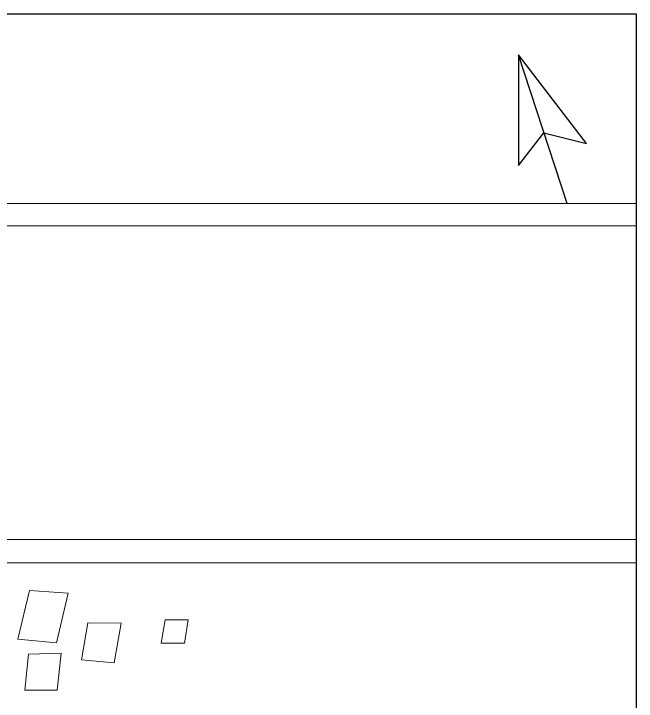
# Model space of a CAD drawing. Header units: millimetres. Extents: x 19 to 1143, y 22 to 444.
# Drawn here: x 272.9 to 438.6, y 135.5 to 318.6 of the extents above; entities that cross this region are included whole.
import ezdxf

# ---------------------------------------------------------------- set-up
doc = ezdxf.new("R2010")
doc.units = ezdxf.units.MM
doc.layers.add('Existing', color=4, linetype='Continuous', lineweight=13)
doc.layers.add('Road', color=252, linetype='Continuous', lineweight=13)

msp = doc.modelspace()

# ---------------------------------------------------------------- linework, layer by layer
msp.add_line((420.17, 268.09), (407.21, 307.65))
msp.add_lwpolyline([(18.59, 318.6), (438.59, 318.6), (438.59, 21.6), (18.59, 21.6)], close=True)
msp.add_lwpolyline([(407.21, 307.65), (407.21, 278.21), (414.01, 286.89), (425.34, 284.06), (407.21, 307.65)])
at = {"layer": 'Existing'}
for p, q in [((312.19, 150.96), (313.18, 157.17)), ((313.18, 157.17), (319.31, 157.19)), ((319.31, 157.19), (318.32, 150.96)), ((318.32, 150.96), (312.19, 150.96))]:
    msp.add_line(p, q, dxfattribs=at)
for points in [[(277.1, 164.98), (287.39, 164.33), (284.31, 151.06), (274.02, 152.07), (277.1, 164.98)], [(292.67, 156.36), (301.48, 156.33), (299.62, 145.75), (290.92, 146.57), (292.67, 156.36)], [(276.84, 148.06), (285.57, 148.29), (284.44, 138.47), (275.84, 138.47), (276.84, 148.06)]]:
    msp.add_lwpolyline(points, dxfattribs=at)
at = {"layer": 'Road'}
for p, q in [((18.59, 268.09), (438.59, 268.09)), ((18.59, 262.09), (438.59, 262.09)), ((252.82, 178.58), (438.59, 178.58)), ((252.82, 172.36), (438.59, 172.36))]:
    msp.add_line(p, q, dxfattribs=at)

doc.saveas('drawing.dxf')
